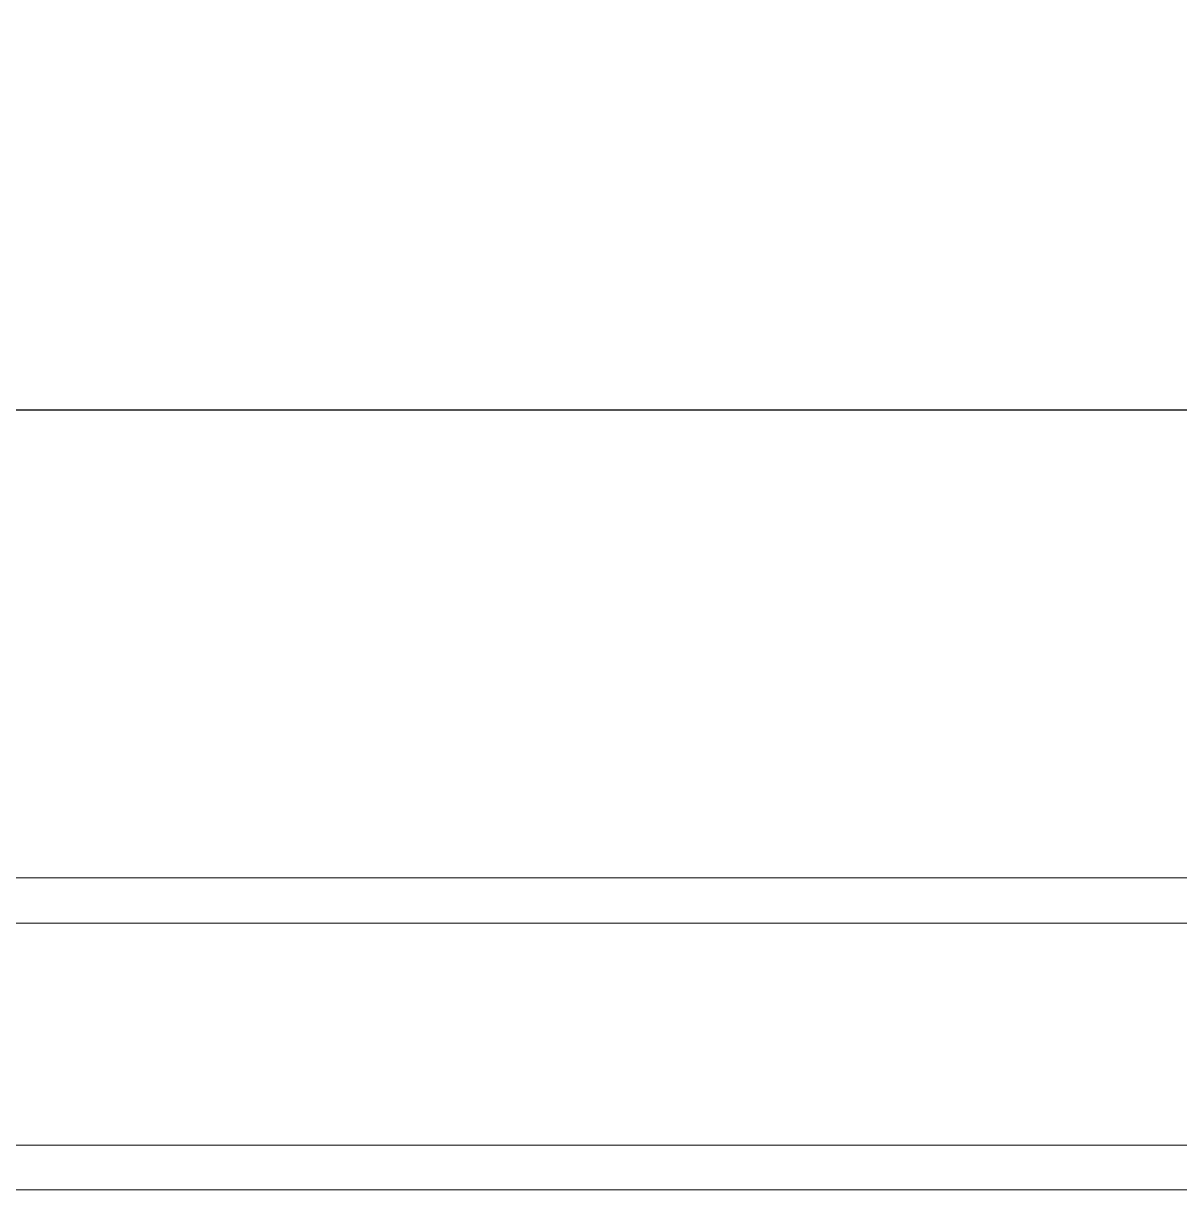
# Model space of a CAD drawing. Header units: inches. Extents: x -3 to 3194, y -983 to 1262.
# Drawn here: x 314 to 443.7, y 701.3 to 832.2 of the extents above; entities that cross this region are included whole.
import ezdxf

# ---------------------------------------------------------------- set-up
doc = ezdxf.new("R2010")
doc.units = ezdxf.units.IN
doc.header["$MEASUREMENT"] = 0
doc.layers.add('T_Din Rail', color=1, linetype='Continuous', lineweight=0)

msp = doc.modelspace()

# ---------------------------------------------------------------- linework, layer by layer
at = {"color": 116, "true_color": 0x136734}
msp.add_lwpolyline([(188.742, 788.841), (638.742, 788.841), (638.742, 838.841), (188.742, 838.841)], close=True, dxfattribs=at)
at = {"layer": 'T_Din Rail', "color": 0, "linetype": 'Continuous', "lineweight": 13}
for p, q in [((638.742, 736.341), (188.742, 736.341)), ((638.742, 731.26), (188.742, 731.26)), ((188.742, 706.341), (638.742, 706.341)), ((188.742, 701.341), (638.742, 701.341))]:
    msp.add_line(p, q, dxfattribs=at)

doc.saveas('drawing.dxf')
